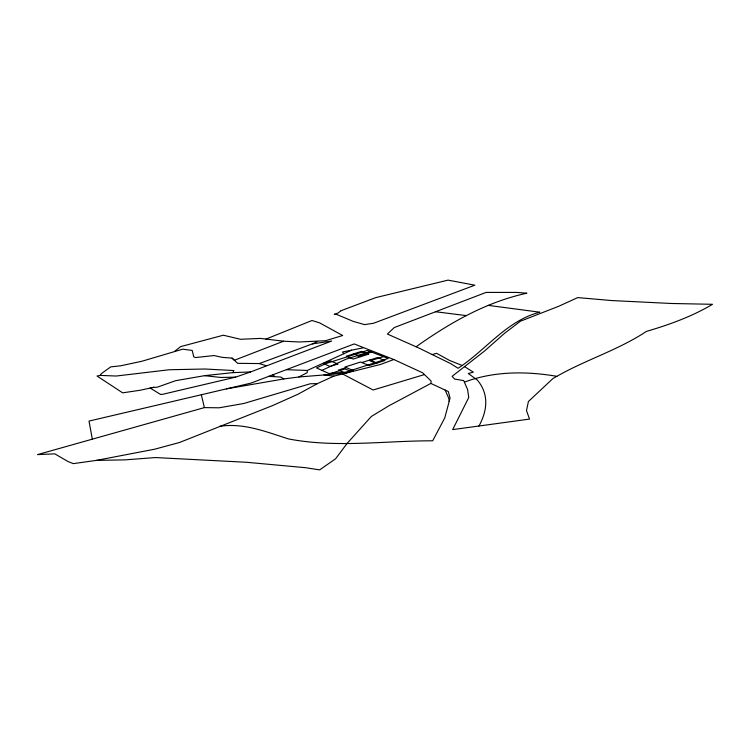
<?xml version="1.0" encoding="UTF-8"?>
<svg xmlns="http://www.w3.org/2000/svg" width="750" height="750" viewBox="0 0 750 750"><rect width="100%" height="100%" fill="white"/><g stroke="black" fill="none" stroke-linecap="round" stroke-linejoin="round"><path stroke-width="1.12" d="M351.637 350.147L307.303 370.453L307.219 372.656L298.866 376.988L283.837 378.928L226.35 388.884M393.816 359.513L380.663 364.416L333.881 376.116L317.4 383.616L310.209 383.766L243.806 403.491L219.169 407.794L204.394 407.606L37.5 454.613L54.806 453.853L68.213 461.644L73.341 463.631L96.413 460.387L125.016 459.872L155.522 457.556L246.562 462.281L305.287 467.672L319.688 469.875L335.625 458.747L347.053 443.484L371.334 416.475L388.772 405.872L430.866 383.419L431.147 381.094L422.709 372.853L393.816 359.513L354.206 343.931L250.941 383.119L89.016 421.078L92.334 439.172M232.791 372.638L233.934 370.547L204.853 369.009L169.312 369.75L116.166 376.031L100.275 375.403L96.994 376.003L122.644 392.841L140.147 390.253L153.684 387.309L157.012 387.281L175.547 380.709L204.544 375.666L232.791 372.638L250.603 371.944L331.706 341.034L312.3 343.912L259.322 363.572L237.656 363.328L232.059 358.106L222.291 357.366L214.097 355.556L195.478 357.553L193.744 356.841L192.206 350.438L182.691 349.172L141.994 361.228L120.675 365.794L110.738 366.881L101.166 373.791L100.275 375.403M478.931 426.019L479.419 425.212A352.762 107.522 -14.9 0 0 485.334 397.059A353.522 107.756 -14.9 0 0 477.366 380.072L468.291 373.519L473.363 372.141L464.531 366.637M174.806 351.262L180.562 346.641L223.341 335.212L240.506 339.281L260.494 338.409L283.575 341.203L299.353 341.981L325.481 340.725L342.684 335.503L319.594 322.856L311.981 320.503L265.894 339.122M416.081 346.791C449.747 322.875 486.112 302.025 526.903 293.203L516.872 292.416L486.056 292.425L394.247 327.553L387.403 334.05L418.837 348.009L450.816 363.694L458.072 368.287C485.766 350.212 506.475 320.803 539.756 312.197L488.344 305.381M556.875 376.322L553.069 378.412L528.422 401.494L526.472 410.587L529.538 419.081L452.662 429.619L468.731 397.556L467.606 389.513L463.678 380.578L454.678 379.097L452.109 376.322L484.575 351L504.253 333.562L520.397 321.225L558.891 306.206L577.725 297.6L611.803 300.562L671.578 303.488L712.5 304.303C691.987 316.547 669.206 324.713 646.369 331.425C618.281 350.044 585.909 359.709 556.875 376.322C526.294 371.072 493.987 371.1 464.625 382.05M317.4 383.616L298.209 394.116L273.094 405.366L179.512 442.491L154.669 449.203L96.413 460.387M312.3 343.912L317.362 341.569M321.919 370.359L346.041 359.203L370.172 351.534M283.575 341.203L234.384 360.272L232.059 358.106M153.684 387.309L150.169 388.069L160.603 394.453L162.844 394.266L235.678 377.128L250.603 371.944M298.866 376.988L345.469 373.219L353.428 370.65L344.934 367.022L360.553 362.025L369.234 365.559L384.891 360.525L377.372 357.591L361.875 362.559M346.219 367.575L338.344 370.097L345.469 373.219M331.388 373.294L345.094 368.897L349.678 370.875M383.4 356.616L370.144 360.863L374.887 362.756M371.625 352.087L358.566 356.241L357.15 355.669M424.462 374.569L373.163 390L342.534 373.95M432.206 354.572L436.566 353.306L449.587 360.441L461.925 365.381M363.234 347.812L342.45 352.003L343.875 353.709M235.678 377.128L220.988 377.475L204.544 375.666M219.797 426.319C243.703 422.662 266.156 431.841 288.469 438.919C336.019 448.106 384.703 440.738 432.684 440.803L444.741 417.975L450.075 398.137L448.322 391.556L430.866 383.419M268.406 376.359L280.716 377.044L283.837 378.928M286.416 369.694L307.303 370.453M323.962 374.953L333.881 376.116M435.431 311.728L466.294 315.6M259.322 363.572L266.072 365.709M353.897 353.794L360.947 356.606M369.637 360.066L377.081 363.038M272.812 374.925L274.584 376.256M445.144 390.075L448.753 398.269L449.194 401.419M201.328 394.744L204.394 407.606M341.062 310.706L337.903 313.106L334.219 314.306L336.9 314.541L353.278 321.403L364.556 324.609L373.472 323.278L474.844 285.188L448.041 280.125L375.619 297.656L341.062 310.706M326.072 363.525L316.5 367.922L328.866 373.5L345.797 372.122L388.228 358.463L367.331 350.438L326.072 363.525M337.809 363.975L330.019 366.459L323.259 363.497L330.975 361.059L337.809 363.975M368.588 354.169L353.269 359.053L346.294 356.203L361.462 351.394L368.588 354.169"/></g></svg>
